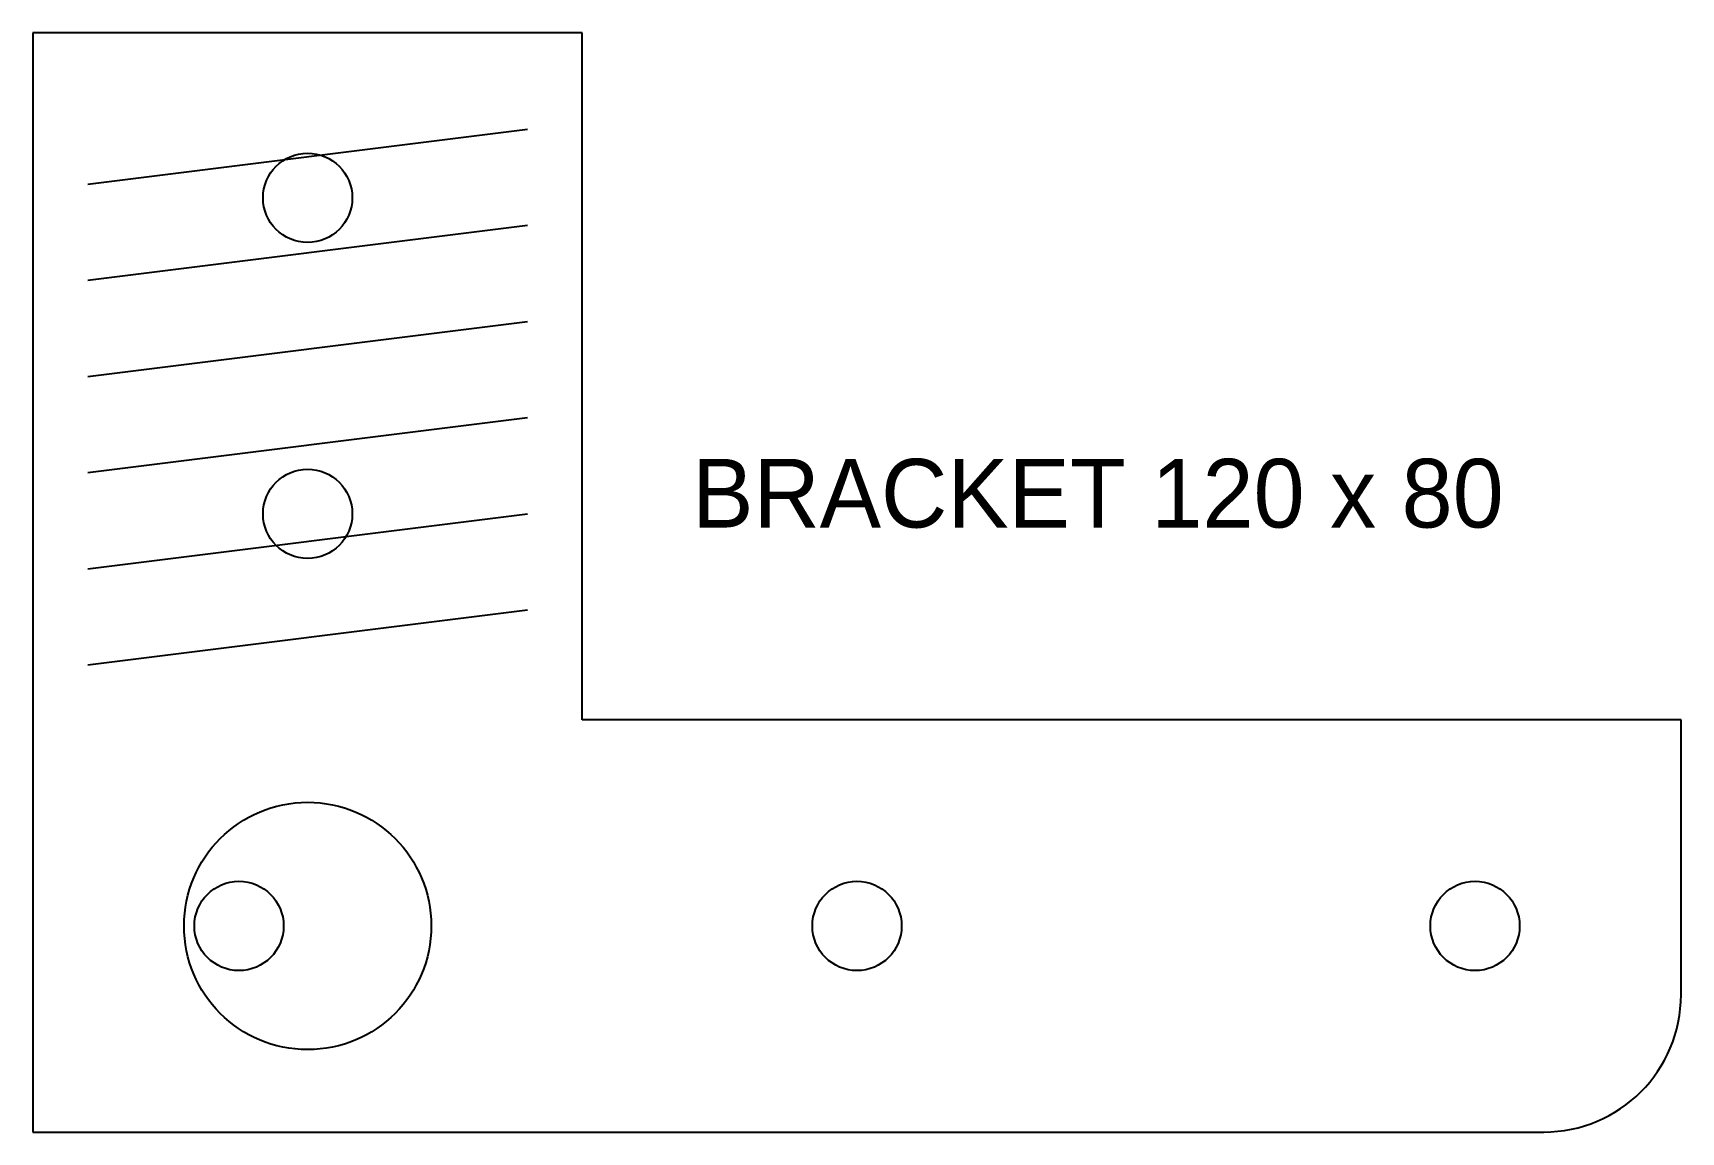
# Model space of a CAD drawing. Header units: metres. Extents: x 0 to 120, y 0 to 80.
import ezdxf

# ---------------------------------------------------------------- set-up
doc = ezdxf.new("R2010")
doc.units = ezdxf.units.M

msp = doc.modelspace()

# ---------------------------------------------------------------- linework, layer by layer
at = {"layer": 'CENTRE'}
msp.add_circle((20, 15), 9, dxfattribs=at)
at = {"layer": 'HATCH'}
for p, q in [((4, 69), (36, 73)), ((4, 62), (36, 66)), ((4, 55), (36, 59)), ((4, 48), (36, 52)), ((4, 41), (36, 45)), ((4, 34), (36, 38))]:
    msp.add_line(p, q, dxfattribs=at)
at = {"layer": 'HOLES'}
for centre in [(20, 68), (20, 45), (15, 15), (60, 15), (105, 15)]:
    msp.add_circle(centre, 3.25, dxfattribs=at)
at = {"layer": 'OUTLINE'}
for p, q in [((40, 80), (0, 80)), ((0, 80), (0, 0)), ((40, 30), (40, 80)), ((120, 30), (40, 30)), ((120, 10), (120, 30)), ((0, 0), (110, 0))]:
    msp.add_line(p, q, dxfattribs=at)
msp.add_arc((110, 10), 10, 270, 360, dxfattribs=at)

# ---------------------------------------------------------------- texts
at = {"layer": 'NOTES'}
msp.add_text('BRACKET 120 x 80', height=5, dxfattribs=at).set_placement((48, 44))

doc.saveas('drawing.dxf')
